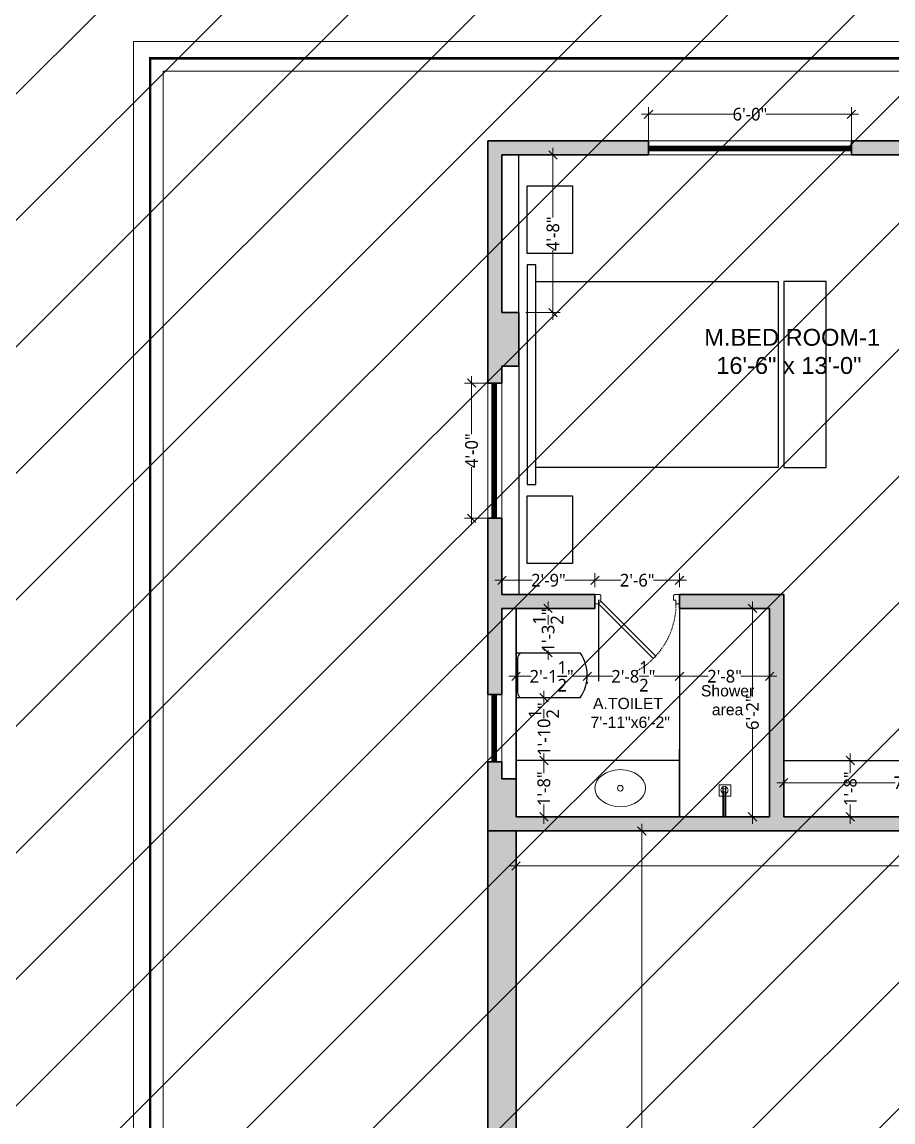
# Model space of a CAD drawing. Header units: inches. Extents: x -179 to 4134, y -2155 to 815.
# Drawn here: x 959.2 to 1268.3, y -1652.9 to -1262.5 of the extents above; entities that cross this region are included whole.
import ezdxf

# ---------------------------------------------------------------- set-up
doc = ezdxf.new("R2010")
doc.units = ezdxf.units.IN
doc.header["$LTSCALE"] = 5
doc.linetypes.add('HIDDEN', pattern=[0.375, 0.25, -0.125])
for name, color, linetype, lineweight in [('DIM', 5, 'Continuous', 9), ('doors', 24, 'Continuous', 9), ('Furniture-New', 217, 'Continuous', 5), ('text', 7, 'Continuous', 5), ('title', 7, 'Continuous', 5), ('wall', 7, 'Continuous', 30), ('wall hatch', 252, 'Continuous', 5), ('window', 162, 'Continuous', 9)]:
    doc.layers.add(name, color=color, linetype=linetype, lineweight=lineweight)
doc.layers.add('FURNITURE', color=8, linetype='Continuous')
doc.styles.add('irfan', font='trebuc.ttf')
doc.styles.add('KARUN', font='arial.ttf')
doc.dimstyles.new('IRFAN', dxfattribs={"dimtxt": 4.5, "dimasz": 3, "dimexe": 2.5, "dimexo": 2.5, "dimgap": 0.09, "dimtad": 0, "dimdec": 1, "dimzin": 3, "dimdsep": 46, "dimlunit": 4, "dimtxsty": 'irfan', "dimblk": 'OBLIQUE', "dimcen": 2, "dimdle": 2.5, "dimclrd": 251, "dimclre": 251, "dimclrt": 7, "dimadec": 0, "dimazin": 0, "dimtm": 1e-09, "dimtfac": 1, "dimtdec": 1, "dimtofl": 0, "dimtmove": 0, "dimatfit": 3, "dimfxl": 2, "dimtolj": 1, "dimtzin": 0, "dimlwd": 0, "dimlwe": -1, "dimarcsym": 0})

# ---------------------------------------------------------------- blocks, each defined once
blk = doc.blocks.new('d2')
at = {"layer": 'doors'}
blk.add_lwpolyline([(-25.9, 26.27), (-2.56, 2.94), (-1.5, 4), (-24.84, 27.34), (-25.9, 26.27)], dxfattribs=at)
blk.add_lwpolyline([(-36, 0), (-34, 0), (-36, 0), (-36, 4), (-34.5, 4), (-34.5, 2.5), (-33.5, 2.5), (-33.5, 0.5), (-33.62, 0.5), (-33.62, 0.38, -0.414214), (-33.88, 0.12), (-34, 0.12), (-34, 0)], format="xyb", dxfattribs=at)
blk.add_lwpolyline([(0, 4), (-1.5, 4), (-1.5, 2.5), (-2.5, 2.5), (-2.5, 0.5), (-2.38, 0.5), (-2.38, 0.38, 0.414214), (-2.12, 0.12), (-2, 0.12), (-2, 0), (0, 0), (-2, 0), (0, 0), (0, 4)], format="xyb", close=True, dxfattribs=at)
at = {"layer": 'doors', "color": 144, "linetype": 'HIDDEN', "ltscale": 0.5}
blk.add_arc((-1.5, 4), 33.03, 120, 182.6026, dxfattribs=at)
blk = doc.blocks.new('door')
at = {"layer": 'doors', "linetype": 'Continuous'}
blk.add_line((0, 0), (0, 0), dxfattribs=at)
at = {"layer": 'doors', "xscale": -1.166666666666717, "yscale": 1.166666666666717, "zscale": 1.166666666666717, "rotation": 270}
blk.add_blockref('d2', (0, 0), dxfattribs=at)
blk = doc.blocks.new('_Oblique')
at = {"color": 0, "linetype": 'ByBlock', "lineweight": -2}
blk.add_line((-0.5, -0.5), (0.5, 0.5), dxfattribs=at)
blk = doc.blocks.new('*D188')
at = {"layer": 'Defpoints', "color": 0, "ltscale": 0.25, "transparency": 16777216}
for p in [(1176.59, -1549.63), (1176.59, -1779.13), (1179.19, -1779.13)]:
    blk.add_point(p, dxfattribs=at)
at = {"layer": 'DIM', "color": 1, "ltscale": 0.25, "transparency": 16777216}
for p, q in [((1179.09, -1549.63), (1181.69, -1549.63)), ((1179.09, -1779.13), (1181.69, -1779.13))]:
    blk.add_line(p, q, dxfattribs=at)
at = {"layer": 'DIM', "color": 251, "lineweight": 0, "ltscale": 0.25, "transparency": 16777216}
for p, q in [((1179.19, -1547.13), (1179.19, -1655.72)), ((1179.19, -1781.63), (1179.19, -1673.04))]:
    blk.add_line(p, q, dxfattribs=at)
at = {"layer": 'DIM', "color": 251, "lineweight": 0, "ltscale": 0.25, "transparency": 16777216, "xscale": 3, "yscale": 3, "zscale": 3}
for p, rotation in [((1179.19, -1549.63), 90), ((1179.19, -1779.13), 270)]:
    blk.add_blockref('_Oblique', p, dxfattribs=dict(at, rotation=rotation))
at = {"layer": 'DIM', "color": 1, "ltscale": 0.25, "transparency": 16777216, "insert": (1179.19, -1664.38), "char_height": 4.5, "attachment_point": 5, "rotation": 90, "style": 'irfan'}
blk.add_mtext('\\A1;19\'-1{\\H1x;\\S1/2;}"', dxfattribs=at)
blk = doc.blocks.new('*D189')
at = {"layer": 'Defpoints', "color": 0, "ltscale": 0.25, "transparency": 16777216}
for p in [(1134.53, -1549.63), (1461.03, -1549.63), (1134.53, -1562.04)]:
    blk.add_point(p, dxfattribs=at)
at = {"layer": 'DIM', "color": 1, "ltscale": 0.25, "transparency": 16777216}
for p, q in [((1134.53, -1552.13), (1134.53, -1564.54)), ((1461.03, -1552.13), (1461.03, -1564.54))]:
    blk.add_line(p, q, dxfattribs=at)
at = {"layer": 'DIM', "color": 251, "lineweight": 0, "ltscale": 0.25, "transparency": 16777216}
for p, q in [((1132.03, -1562.04), (1288.9, -1562.04)), ((1463.53, -1562.04), (1306.65, -1562.04))]:
    blk.add_line(p, q, dxfattribs=at)
at = {"layer": 'DIM', "color": 251, "lineweight": 0, "ltscale": 0.25, "transparency": 16777216, "xscale": 3, "yscale": 3, "zscale": 3, "rotation": 180.0000000000001}
blk.add_blockref('_Oblique', (1134.53, -1562.04), dxfattribs=at)
at = {"layer": 'DIM', "color": 251, "lineweight": 0, "ltscale": 0.25, "transparency": 16777216, "xscale": 3, "yscale": 3, "zscale": 3}
blk.add_blockref('_Oblique', (1461.03, -1562.04), dxfattribs=at)
at = {"layer": 'DIM', "color": 1, "ltscale": 0.25, "transparency": 16777216, "insert": (1297.78, -1562.04), "char_height": 4.5, "attachment_point": 5, "style": 'irfan'}
blk.add_mtext('\\A1;27\'-2{\\H1x;\\S1/2;}"', dxfattribs=at)
blk = doc.blocks.new('*D233')
at = {"layer": 'Defpoints', "color": 0, "ltscale": 0.25, "transparency": 16777216}
for p in [(1162.53, -1460.64), (1162.53, -1465.63), (1192.53, -1465.63)]:
    blk.add_point(p, dxfattribs=at)
at = {"layer": 'DIM', "color": 1, "ltscale": 0.25, "transparency": 16777216}
for p, q in [((1162.53, -1463.13), (1162.53, -1458.14)), ((1192.53, -1463.13), (1192.53, -1458.14))]:
    blk.add_line(p, q, dxfattribs=at)
at = {"layer": 'DIM', "color": 251, "lineweight": 0, "ltscale": 0.25, "transparency": 16777216}
for p, q in [((1160.03, -1460.64), (1171.75, -1460.64)), ((1195.03, -1460.64), (1183.3, -1460.64))]:
    blk.add_line(p, q, dxfattribs=at)
at = {"layer": 'DIM', "color": 251, "lineweight": 0, "ltscale": 0.25, "transparency": 16777216, "xscale": 3, "yscale": 3, "zscale": 3, "rotation": 180}
blk.add_blockref('_Oblique', (1162.53, -1460.64), dxfattribs=at)
at = {"layer": 'DIM', "color": 251, "lineweight": 0, "ltscale": 0.25, "transparency": 16777216, "xscale": 3, "yscale": 3, "zscale": 3}
blk.add_blockref('_Oblique', (1192.53, -1460.64), dxfattribs=at)
at = {"layer": 'DIM', "color": 1, "ltscale": 0.25, "transparency": 16777216, "insert": (1177.53, -1460.64), "char_height": 4.5, "attachment_point": 5, "style": 'irfan'}
blk.add_mtext('\\A1;2\'-6"', dxfattribs=at)
blk = doc.blocks.new('*D234')
at = {"layer": 'Defpoints', "color": 0, "ltscale": 0.25, "transparency": 16777216}
for p in [(1129.53, -1460.64), (1129.53, -1465.63), (1162.53, -1465.63)]:
    blk.add_point(p, dxfattribs=at)
at = {"layer": 'DIM', "color": 1, "ltscale": 0.25, "transparency": 16777216}
for p, q in [((1129.53, -1463.13), (1129.53, -1458.14)), ((1162.53, -1463.13), (1162.53, -1458.14))]:
    blk.add_line(p, q, dxfattribs=at)
at = {"layer": 'DIM', "color": 251, "lineweight": 0, "ltscale": 0.25, "transparency": 16777216}
for p, q in [((1127.03, -1460.64), (1140.25, -1460.64)), ((1165.03, -1460.64), (1151.8, -1460.64))]:
    blk.add_line(p, q, dxfattribs=at)
at = {"layer": 'DIM', "color": 251, "lineweight": 0, "ltscale": 0.25, "transparency": 16777216, "xscale": 3, "yscale": 3, "zscale": 3, "rotation": 180}
blk.add_blockref('_Oblique', (1129.53, -1460.64), dxfattribs=at)
at = {"layer": 'DIM', "color": 251, "lineweight": 0, "ltscale": 0.25, "transparency": 16777216, "xscale": 3, "yscale": 3, "zscale": 3}
blk.add_blockref('_Oblique', (1162.53, -1460.64), dxfattribs=at)
at = {"layer": 'DIM', "color": 1, "ltscale": 0.25, "transparency": 16777216, "insert": (1146.03, -1460.64), "char_height": 4.5, "attachment_point": 5, "style": 'irfan'}
blk.add_mtext('\\A1;2\'-9"', dxfattribs=at)
blk = doc.blocks.new('*D235')
at = {"layer": 'Defpoints', "color": 0, "ltscale": 0.25, "transparency": 16777216}
for p in [(1135.53, -1309.63), (1135.53, -1365.63), (1147.65, -1365.63)]:
    blk.add_point(p, dxfattribs=at)
at = {"layer": 'DIM', "color": 251, "lineweight": 0, "ltscale": 0.25, "transparency": 16777216}
for p, q in [((1147.65, -1307.13), (1147.65, -1331.8)), ((1147.65, -1368.13), (1147.65, -1343.46))]:
    blk.add_line(p, q, dxfattribs=at)
at = {"layer": 'DIM', "color": 1, "ltscale": 0.25, "transparency": 16777216}
for p, q in [((1138.03, -1309.63), (1150.15, -1309.63)), ((1138.03, -1365.63), (1150.15, -1365.63))]:
    blk.add_line(p, q, dxfattribs=at)
at = {"layer": 'DIM', "color": 251, "lineweight": 0, "ltscale": 0.25, "transparency": 16777216, "xscale": 3, "yscale": 3, "zscale": 3}
for p, rotation in [((1147.65, -1309.63), 90), ((1147.65, -1365.63), 270)]:
    blk.add_blockref('_Oblique', p, dxfattribs=dict(at, rotation=rotation))
at = {"layer": 'DIM', "color": 1, "ltscale": 0.25, "transparency": 16777216, "insert": (1147.65, -1337.63), "char_height": 4.5, "attachment_point": 5, "rotation": 90, "style": 'irfan'}
blk.add_mtext('\\A1;4\'-8"', dxfattribs=at)
blk = doc.blocks.new('*D238')
at = {"layer": 'Defpoints', "color": 0, "ltscale": 0.25, "transparency": 16777216}
for p in [(1118.79, -1390.63), (1126.78, -1390.63), (1126.78, -1438.63)]:
    blk.add_point(p, dxfattribs=at)
at = {"layer": 'DIM', "color": 251, "lineweight": 0, "ltscale": 0.25, "transparency": 16777216}
for p, q in [((1118.79, -1388.13), (1118.79, -1408.8)), ((1118.79, -1441.13), (1118.79, -1420.46))]:
    blk.add_line(p, q, dxfattribs=at)
at = {"layer": 'DIM', "color": 1, "ltscale": 0.25, "transparency": 16777216}
for p, q in [((1124.28, -1390.63), (1116.29, -1390.63)), ((1124.28, -1438.63), (1116.29, -1438.63))]:
    blk.add_line(p, q, dxfattribs=at)
at = {"layer": 'DIM', "color": 251, "lineweight": 0, "ltscale": 0.25, "transparency": 16777216, "xscale": 3, "yscale": 3, "zscale": 3}
for p, rotation in [((1118.79, -1390.63), 90), ((1118.79, -1438.63), 270)]:
    blk.add_blockref('_Oblique', p, dxfattribs=dict(at, rotation=rotation))
at = {"layer": 'DIM', "color": 1, "ltscale": 0.25, "transparency": 16777216, "insert": (1118.79, -1414.63), "char_height": 4.5, "attachment_point": 5, "rotation": 90, "style": 'irfan'}
blk.add_mtext('\\A1;4\'-0"', dxfattribs=at)
blk = doc.blocks.new('*D239')
at = {"layer": 'Defpoints', "color": 0, "ltscale": 0.25, "transparency": 16777216}
for p in [(1181.53, -1295.21), (1181.53, -1307.38), (1253.53, -1307.38)]:
    blk.add_point(p, dxfattribs=at)
at = {"layer": 'DIM', "color": 251, "lineweight": 0, "ltscale": 0.25, "transparency": 16777216}
for p, q in [((1179.03, -1295.21), (1211.79, -1295.21)), ((1256.03, -1295.21), (1223.27, -1295.21))]:
    blk.add_line(p, q, dxfattribs=at)
at = {"layer": 'DIM', "color": 1, "ltscale": 0.25, "transparency": 16777216}
for p, q in [((1181.53, -1304.88), (1181.53, -1292.71)), ((1253.53, -1304.88), (1253.53, -1292.71))]:
    blk.add_line(p, q, dxfattribs=at)
at = {"layer": 'DIM', "color": 251, "lineweight": 0, "ltscale": 0.25, "transparency": 16777216, "xscale": 3, "yscale": 3, "zscale": 3, "rotation": 180}
blk.add_blockref('_Oblique', (1181.53, -1295.21), dxfattribs=at)
at = {"layer": 'DIM', "color": 251, "lineweight": 0, "ltscale": 0.25, "transparency": 16777216, "xscale": 3, "yscale": 3, "zscale": 3}
blk.add_blockref('_Oblique', (1253.53, -1295.21), dxfattribs=at)
at = {"layer": 'DIM', "color": 1, "ltscale": 0.25, "transparency": 16777216, "insert": (1217.53, -1295.21), "char_height": 4.5, "attachment_point": 5, "style": 'irfan'}
blk.add_mtext('\\A1;6\'-0"', dxfattribs=at)
blk = doc.blocks.new('*D247')
at = {"color": 251, "lineweight": 0, "ltscale": 0.25, "transparency": 16777216}
for p, q in [((1132.03, -1494.73), (1139.93, -1494.73)), ((1162.33, -1494.73), (1154.43, -1494.73))]:
    blk.add_line(p, q, dxfattribs=at)
at = {"color": 251, "ltscale": 0.25, "transparency": 16777216}
for p, q in [((1134.53, -1496.84), (1134.53, -1497.23)), ((1159.83, -1496.84), (1159.83, -1497.23))]:
    blk.add_line(p, q, dxfattribs=at)
at = {"layer": 'Defpoints', "color": 0, "ltscale": 0.25, "transparency": 16777216}
for p in [(1134.53, -1494.34), (1159.83, -1494.34), (1159.83, -1494.73)]:
    blk.add_point(p, dxfattribs=at)
at = {"color": 251, "lineweight": 0, "ltscale": 0.25, "transparency": 16777216, "xscale": 3, "yscale": 3, "zscale": 3, "rotation": 180}
blk.add_blockref('_Oblique', (1134.53, -1494.73), dxfattribs=at)
at = {"color": 251, "lineweight": 0, "ltscale": 0.25, "transparency": 16777216, "xscale": 3, "yscale": 3, "zscale": 3}
blk.add_blockref('_Oblique', (1159.83, -1494.73), dxfattribs=at)
at = {"color": 7, "ltscale": 0.25, "transparency": 16777216, "insert": (1147.18, -1494.73), "char_height": 4.5, "attachment_point": 5, "style": 'irfan'}
blk.add_mtext('\\A1;2\'-1{\\H1x;\\S1/2;}"', dxfattribs=at)
blk = doc.blocks.new('*D262')
at = {"color": 251, "ltscale": 0.25, "transparency": 16777216}
for p, q in [((1229.53, -1527.13), (1229.53, -1535.03)), ((1323.05, -1527.13), (1323.05, -1535.03))]:
    blk.add_line(p, q, dxfattribs=at)
at = {"color": 251, "lineweight": 0, "ltscale": 0.25, "transparency": 16777216}
for p, q in [((1227.03, -1532.53), (1269.08, -1532.53)), ((1325.55, -1532.53), (1283.5, -1532.53))]:
    blk.add_line(p, q, dxfattribs=at)
at = {"layer": 'Defpoints', "color": 0, "ltscale": 0.25, "transparency": 16777216}
for p in [(1229.53, -1524.63), (1323.05, -1524.63), (1323.05, -1532.53)]:
    blk.add_point(p, dxfattribs=at)
at = {"color": 251, "lineweight": 0, "ltscale": 0.25, "transparency": 16777216, "xscale": 3, "yscale": 3, "zscale": 3, "rotation": 180}
blk.add_blockref('_Oblique', (1229.53, -1532.53), dxfattribs=at)
at = {"color": 251, "lineweight": 0, "ltscale": 0.25, "transparency": 16777216, "xscale": 3, "yscale": 3, "zscale": 3}
blk.add_blockref('_Oblique', (1323.05, -1532.53), dxfattribs=at)
at = {"color": 7, "ltscale": 0.25, "transparency": 16777216, "insert": (1276.29, -1532.53), "char_height": 4.5, "attachment_point": 5, "style": 'irfan'}
blk.add_mtext('\\A1;7\'-9{\\H1x;\\S1/2;}"', dxfattribs=at)
blk = doc.blocks.new('*D280')
at = {"layer": 'Defpoints', "color": 0, "ltscale": 0.25, "transparency": 16777216}
for p in [(1192.53, -1494.73), (1224.53, -1494.14), (1224.53, -1494.73)]:
    blk.add_point(p, dxfattribs=at)
at = {"layer": 'Furniture-New', "color": 251, "lineweight": 0, "ltscale": 0.25, "transparency": 16777216}
for p, q in [((1190.03, -1494.73), (1202.75, -1494.73)), ((1227.03, -1494.73), (1214.3, -1494.73))]:
    blk.add_line(p, q, dxfattribs=at)
at = {"layer": 'Furniture-New', "color": 251, "ltscale": 0.25, "transparency": 16777216}
blk.add_line((1224.53, -1496.64), (1224.53, -1497.23), dxfattribs=at)
at = {"layer": 'Furniture-New', "color": 251, "lineweight": 0, "ltscale": 0.25, "transparency": 16777216, "xscale": 3, "yscale": 3, "zscale": 3, "rotation": 180}
blk.add_blockref('_Oblique', (1192.53, -1494.73), dxfattribs=at)
at = {"layer": 'Furniture-New', "color": 251, "lineweight": 0, "ltscale": 0.25, "transparency": 16777216, "xscale": 3, "yscale": 3, "zscale": 3}
blk.add_blockref('_Oblique', (1224.53, -1494.73), dxfattribs=at)
at = {"layer": 'Furniture-New', "color": 7, "ltscale": 0.25, "transparency": 16777216, "insert": (1208.53, -1494.73), "char_height": 4.5, "attachment_point": 5, "style": 'irfan'}
blk.add_mtext('\\A1;2\'-8"', dxfattribs=at)
blk = doc.blocks.new('*D281')
at = {"layer": 'Defpoints', "color": 0, "ltscale": 0.25, "transparency": 16777216}
for p in [(1220.85, -1470.63), (1218.44, -1544.63), (1220.85, -1544.63)]:
    blk.add_point(p, dxfattribs=at)
at = {"layer": 'Furniture-New', "color": 251, "lineweight": 0, "ltscale": 0.25, "transparency": 16777216}
for p, q in [((1218.44, -1468.13), (1218.44, -1501.89)), ((1218.44, -1547.13), (1218.44, -1513.37))]:
    blk.add_line(p, q, dxfattribs=at)
at = {"layer": 'Furniture-New', "color": 251, "ltscale": 0.25, "transparency": 16777216}
for p, q in [((1218.35, -1470.63), (1215.94, -1470.63)), ((1218.35, -1544.63), (1215.94, -1544.63))]:
    blk.add_line(p, q, dxfattribs=at)
at = {"layer": 'Furniture-New', "color": 251, "lineweight": 0, "ltscale": 0.25, "transparency": 16777216, "xscale": 3, "yscale": 3, "zscale": 3}
for p, rotation in [((1218.44, -1470.63), 90), ((1218.44, -1544.63), 270)]:
    blk.add_blockref('_Oblique', p, dxfattribs=dict(at, rotation=rotation))
at = {"layer": 'Furniture-New', "color": 7, "ltscale": 0.25, "transparency": 16777216, "insert": (1218.44, -1507.63), "char_height": 4.5, "attachment_point": 5, "rotation": 90, "style": 'irfan'}
blk.add_mtext('\\A1;6\'-2"', dxfattribs=at)
blk = doc.blocks.new('*D282')
at = {"layer": 'Defpoints', "color": 0, "ltscale": 0.25, "transparency": 16777216}
for p in [(1144.43, -1524.63), (1144.43, -1544.63), (1144.43, -1544.63)]:
    blk.add_point(p, dxfattribs=at)
at = {"layer": 'Furniture-New', "color": 251, "lineweight": 0, "ltscale": 0.25, "transparency": 16777216}
for p, q in [((1144.43, -1522.13), (1144.43, -1529.06)), ((1144.43, -1547.13), (1144.43, -1540.19))]:
    blk.add_line(p, q, dxfattribs=at)
at = {"layer": 'Furniture-New', "color": 251, "lineweight": 0, "ltscale": 0.25, "transparency": 16777216, "xscale": 3, "yscale": 3, "zscale": 3}
for p, rotation in [((1144.43, -1524.63), 90), ((1144.43, -1544.63), 270)]:
    blk.add_blockref('_Oblique', p, dxfattribs=dict(at, rotation=rotation))
at = {"layer": 'Furniture-New', "color": 7, "ltscale": 0.25, "transparency": 16777216, "insert": (1144.43, -1534.63), "char_height": 4.5, "attachment_point": 5, "rotation": 90, "style": 'irfan'}
blk.add_mtext('\\A1;1\'-8"', dxfattribs=at)
blk = doc.blocks.new('*D283')
at = {"layer": 'Defpoints', "color": 0, "ltscale": 0.25, "transparency": 16777216}
for p in [(1134.53, -1502.34), (1134.53, -1524.63), (1144.43, -1524.63)]:
    blk.add_point(p, dxfattribs=at)
at = {"layer": 'Furniture-New', "color": 251, "ltscale": 0.25, "transparency": 16777216}
for p, q in [((1137.03, -1502.34), (1146.93, -1502.34)), ((1137.03, -1524.63), (1146.93, -1524.63))]:
    blk.add_line(p, q, dxfattribs=at)
at = {"layer": 'Furniture-New', "color": 251, "lineweight": 0, "ltscale": 0.25, "transparency": 16777216}
for p, q in [((1144.43, -1499.84), (1144.43, -1504.82)), ((1144.43, -1527.13), (1144.43, -1522.15))]:
    blk.add_line(p, q, dxfattribs=at)
at = {"layer": 'Furniture-New', "color": 251, "lineweight": 0, "ltscale": 0.25, "transparency": 16777216, "xscale": 3, "yscale": 3, "zscale": 3}
for p, rotation in [((1144.43, -1502.34), 90), ((1144.43, -1524.63), 270)]:
    blk.add_blockref('_Oblique', p, dxfattribs=dict(at, rotation=rotation))
at = {"layer": 'Furniture-New', "color": 7, "ltscale": 0.25, "transparency": 16777216, "insert": (1144.43, -1513.48), "char_height": 4.5, "attachment_point": 5, "rotation": 90, "style": 'irfan'}
blk.add_mtext('\\A1;1\'-10{\\H1x;\\S1/2;}"', dxfattribs=at)
blk = doc.blocks.new('*D284')
at = {"layer": 'Defpoints', "color": 0, "ltscale": 0.25, "transparency": 16777216}
for p in [(1145.91, -1470.63), (1145.91, -1470.63), (1145.91, -1486.34)]:
    blk.add_point(p, dxfattribs=at)
at = {"layer": 'Furniture-New', "color": 251, "lineweight": 0, "ltscale": 0.25, "transparency": 16777216}
for p, q in [((1145.91, -1468.13), (1145.91, -1471.45)), ((1145.91, -1488.84), (1145.91, -1485.52))]:
    blk.add_line(p, q, dxfattribs=at)
at = {"layer": 'Furniture-New', "color": 251, "lineweight": 0, "ltscale": 0.25, "transparency": 16777216, "xscale": 3, "yscale": 3, "zscale": 3}
for p, rotation in [((1145.91, -1470.63), 90), ((1145.91, -1486.34), 270)]:
    blk.add_blockref('_Oblique', p, dxfattribs=dict(at, rotation=rotation))
at = {"layer": 'Furniture-New', "color": 7, "ltscale": 0.25, "transparency": 16777216, "insert": (1145.91, -1478.48), "char_height": 4.5, "attachment_point": 5, "rotation": 90, "style": 'irfan'}
blk.add_mtext('\\A1;1\'-3{\\H1x;\\S1/2;}"', dxfattribs=at)
blk = doc.blocks.new('*D285')
at = {"layer": 'Defpoints', "color": 0, "ltscale": 0.25, "transparency": 16777216}
for p in [(1159.82, -1494.73), (1192.53, -1494.73), (1192.53, -1494.73)]:
    blk.add_point(p, dxfattribs=at)
at = {"layer": 'Furniture-New', "color": 251, "lineweight": 0, "ltscale": 0.25, "transparency": 16777216}
for p, q in [((1157.32, -1494.73), (1168.92, -1494.73)), ((1195.03, -1494.73), (1183.42, -1494.73))]:
    blk.add_line(p, q, dxfattribs=at)
at = {"layer": 'Furniture-New', "color": 251, "lineweight": 0, "ltscale": 0.25, "transparency": 16777216, "xscale": 3, "yscale": 3, "zscale": 3, "rotation": 180}
blk.add_blockref('_Oblique', (1159.82, -1494.73), dxfattribs=at)
at = {"layer": 'Furniture-New', "color": 251, "lineweight": 0, "ltscale": 0.25, "transparency": 16777216, "xscale": 3, "yscale": 3, "zscale": 3}
blk.add_blockref('_Oblique', (1192.53, -1494.73), dxfattribs=at)
at = {"layer": 'Furniture-New', "color": 7, "ltscale": 0.25, "transparency": 16777216, "insert": (1176.17, -1494.73), "char_height": 4.5, "attachment_point": 5, "style": 'irfan'}
blk.add_mtext('\\A1;2\'-8{\\H1x;\\S1/2;}"', dxfattribs=at)
blk = doc.blocks.new('*D287')
at = {"layer": 'Defpoints', "color": 0, "ltscale": 0.25, "transparency": 16777216}
for p in [(1253.14, -1524.63), (1253.14, -1544.63), (1253.14, -1544.63)]:
    blk.add_point(p, dxfattribs=at)
at = {"layer": 'Furniture-New', "color": 251, "lineweight": 0, "ltscale": 0.25, "transparency": 16777216}
for p, q in [((1253.14, -1522.13), (1253.14, -1529.06)), ((1253.14, -1547.13), (1253.14, -1540.19))]:
    blk.add_line(p, q, dxfattribs=at)
at = {"layer": 'Furniture-New', "color": 251, "lineweight": 0, "ltscale": 0.25, "transparency": 16777216, "xscale": 3, "yscale": 3, "zscale": 3}
for p, rotation in [((1253.14, -1524.63), 90), ((1253.14, -1544.63), 270)]:
    blk.add_blockref('_Oblique', p, dxfattribs=dict(at, rotation=rotation))
at = {"layer": 'Furniture-New', "color": 7, "ltscale": 0.25, "transparency": 16777216, "insert": (1253.14, -1534.63), "char_height": 4.5, "attachment_point": 5, "rotation": 90, "style": 'irfan'}
blk.add_mtext('\\A1;1\'-8"', dxfattribs=at)

msp = doc.modelspace()

# ---------------------------------------------------------------- hatches: boundary and pattern name
at = {"lineweight": 15, "ltscale": 0.25, "transparency": 33554687}
h = msp.add_hatch(dxfattribs=at)
h.set_pattern_fill('ANSI31', color=256, scale=10)
h.paths.add_polyline_path([(-179.41, 814.5), (2097.9, 814.5), (2097.9, -2154.98), (-179.41, -2154.98)])
at = {"layer": 'wall hatch', "ltscale": 0.25}
h = msp.add_hatch(color=9, dxfattribs=at)
h.dxf.hatch_style = 1
h.paths.add_polyline_path([(1652.03, -1304.63), (1461.03, -1304.63), (1461.03, -1314.63), (1642.03, -1314.63), (1642.03, -1449.63), (1636.03, -1449.63), (1636.03, -1460.13), (1652.03, -1460.13)])
h.paths.add_polyline_path([(1652.03, -1634.13), (1642.03, -1634.13), (1642.03, -1779.13), (1461.53, -1779.13), (1461.53, -1784.13), (1326.53, -1784.13), (1326.53, -1789.13), (1652.03, -1789.13)])
h.paths.add_polyline_path([(1326.53, -1779.13), (1134.53, -1779.13), (1134.53, -1549.63), (1124.53, -1549.63), (1124.53, -1784.13), (1124.53, -1789.13), (1326.53, -1789.13), (1326.53, -1784.13)])
h = msp.add_hatch(color=256, dxfattribs=at)
h.dxf.hatch_style = 1
h.paths.add_polyline_path([(1135.53, -1365.63), (1129.53, -1365.63), (1129.53, -1309.63), (1181.53, -1309.63), (1181.53, -1304.63), (1124.53, -1304.63), (1124.53, -1390.63), (1129.53, -1390.63), (1129.53, -1384.63), (1135.53, -1384.63)])
h = msp.add_hatch(color=256, dxfattribs=at)
h.dxf.hatch_style = 1
h.paths.add_polyline_path([(1414.03, -1304.63), (1253.53, -1304.63), (1253.53, -1309.63), (1327.53, -1309.63), (1327.53, -1450.13), (1323.03, -1450.13), (1323.03, -1465.13), (1323.03, -1470.13), (1332.53, -1470.13), (1332.53, -1309.63), (1414.03, -1309.63)])
h = msp.add_hatch(color=256, dxfattribs=at)
h.dxf.hatch_style = 1
h.paths.add_polyline_path([(1162.53, -1465.63), (1129.53, -1465.63), (1129.53, -1438.63), (1124.53, -1438.63), (1124.53, -1501.13), (1129.53, -1501.13), (1129.53, -1470.63), (1162.53, -1470.63)])
h = msp.add_hatch(color=256, dxfattribs=at)
h.dxf.hatch_style = 1
h.paths.add_polyline_path([(1331.03, -1544.63), (1279.53, -1544.63), (1297.51, -1544.62), (1279.53, -1544.63), (1274.53, -1544.63), (1229.53, -1544.63), (1229.53, -1465.63), (1192.53, -1465.63), (1192.53, -1470.63), (1224.53, -1470.63), (1224.53, -1544.63), (1134.53, -1544.63), (1134.53, -1531.13), (1129.53, -1531.13), (1129.53, -1525.13), (1124.53, -1525.13), (1124.53, -1549.63), (1331.03, -1549.63)])

# ---------------------------------------------------------------- linework, layer by layer
at = {"color": 25, "ltscale": 0.25}
for p, q in [((1163.77, -1468.96), (1163.77, -1496.46)), ((1229.53, -1544.63), (1229.53, -1524.63)), ((1229.53, -1524.63), (1323.05, -1524.63))]:
    msp.add_line(p, q, dxfattribs=at)
for p, q in [((1134.53, -1486.34), (1134.53, -1502.34)), ((1134.53, -1486.34), (1157.3, -1486.34)), ((1135.1, -1488.34), (1135.1, -1500.44)), ((1157.3, -1502.34), (1134.53, -1502.34))]:
    msp.add_line(p, q)
for centre, radius, start, end in [((1137.41, -1488.34), 2.3, 119.7956, 180), ((1145.91, -1494.34), 13.91, 324.9086, 35.1053), ((1137.41, -1500.44), 2.3, 180, 235.4709)]:
    msp.add_arc(centre, radius, start, end)
at = {"layer": 'FURNITURE'}
for p, q in [((1208.03, -1544.23), (1208.03, -1533.7)), ((1209.03, -1544.23), (1209.03, -1533.7))]:
    msp.add_line(p, q, dxfattribs=at)
at = {"layer": 'FURNITURE', "lineweight": 15}
for p, q in [((1208.26, -1535.58), (1208.26, -1544.63)), ((1208.79, -1535.56), (1208.79, -1544.63))]:
    msp.add_line(p, q, dxfattribs=at)
msp.add_lwpolyline([(1206.61, -1533.2), (1210.7, -1533.2), (1210.7, -1537.29), (1206.61, -1537.29)], close=True, dxfattribs=at)
at = {"layer": 'FURNITURE', "lineweight": 5}
msp.add_circle((1171.53, -1534.45), 1, dxfattribs=at)
at = {"layer": 'FURNITURE', "lineweight": 15}
for radius, start, end in [(1.25, 283.0779, 258.3906), (0.51, 303.5956, 240.5213)]:
    msp.add_arc((1208.51, -1535.14), radius, start, end, dxfattribs=at)
at = {"layer": 'FURNITURE', "lineweight": 5}
msp.add_ellipse((1171.53, -1534.45), major_axis=(-9, 0), ratio=0.731859, dxfattribs=at)
at = {"layer": 'Furniture-New', "lineweight": -2, "ltscale": 0.25}
for points in [[(1138.53, -1320.63), (1154.53, -1320.63), (1154.53, -1344.63), (1138.53, -1344.63), (1138.53, -1320.63)], [(1138.53, -1348.63), (1138.53, -1426.63), (1141.53, -1426.63), (1141.53, -1348.63), (1138.53, -1348.63)], [(1141.53, -1354.63), (1227.53, -1354.63), (1227.53, -1420.63), (1141.53, -1420.63)], [(1229.53, -1420.63), (1244.53, -1420.63), (1244.53, -1354.63), (1229.53, -1354.63), (1229.53, -1420.63)], [(1138.53, -1430.63), (1154.53, -1430.63), (1154.53, -1454.63), (1138.53, -1454.63), (1138.53, -1430.63)]]:
    msp.add_lwpolyline(points, dxfattribs=at)
at = {"layer": 'title'}
for points in [[(1872.78, -1887.37), (1872.78, -1269.38), (998.77, -1269.38), (998.77, -1887.37)], [(1862.26, -1279.9), (1009.28, -1279.9), (1009.28, -1875.48), (1862.26, -1875.48)]]:
    msp.add_lwpolyline(points, close=True, dxfattribs=at)
at = {"layer": 'title', "color": 7, "linetype": 'Continuous', "const_width": 0.902}
msp.add_lwpolyline([(1866.85, -1275.32), (1004.7, -1275.32), (1004.7, -1881.44), (1866.85, -1881.44)], close=True, dxfattribs=at)
at = {"layer": 'wall', "ltscale": 0.25}
for p, q in [((1181.53, -1304.63), (1124.53, -1304.63)), ((1124.53, -1390.63), (1124.53, -1304.63)), ((1181.53, -1304.63), (1181.53, -1309.63)), ((1414.03, -1304.63), (1253.53, -1304.63)), ((1253.53, -1304.63), (1253.53, -1309.63)), ((1181.53, -1309.63), (1129.53, -1309.63)), ((1129.53, -1365.63), (1129.53, -1309.63)), ((1327.53, -1309.63), (1253.53, -1309.63)), ((1135.53, -1365.63), (1129.53, -1365.63)), ((1135.53, -1384.63), (1135.53, -1365.63)), ((1135.53, -1384.63), (1129.53, -1384.63)), ((1129.53, -1390.63), (1129.53, -1384.63)), ((1129.53, -1390.63), (1124.53, -1390.63)), ((1129.53, -1438.63), (1124.53, -1438.63)), ((1124.53, -1501.13), (1124.53, -1438.63)), ((1129.53, -1465.63), (1129.53, -1438.63)), ((1162.53, -1465.63), (1129.53, -1465.63)), ((1162.53, -1470.63), (1162.53, -1465.63)), ((1229.53, -1465.63), (1192.53, -1465.63)), ((1192.53, -1470.63), (1192.53, -1465.63)), ((1229.53, -1544.63), (1229.53, -1465.63)), ((1162.53, -1470.63), (1129.53, -1470.63)), ((1129.53, -1501.13), (1129.53, -1470.63)), ((1134.53, -1531.13), (1134.53, -1470.63)), ((1224.53, -1470.63), (1192.53, -1470.63)), ((1224.53, -1544.63), (1224.53, -1470.63)), ((1129.53, -1501.13), (1124.53, -1501.13)), ((1129.53, -1525.13), (1124.53, -1525.13)), ((1124.53, -1549.63), (1124.53, -1525.13)), ((1129.53, -1531.13), (1129.53, -1525.13)), ((1134.53, -1531.13), (1129.53, -1531.13)), ((1134.53, -1544.63), (1134.53, -1531.13)), ((1224.53, -1544.63), (1134.53, -1544.63)), ((1192.53, -1544.63), (1176.53, -1544.63)), ((1184.56, -1544.63), (1184.02, -1544.63)), ((1208.26, -1544.63), (1208.79, -1544.63)), ((1279.53, -1544.63), (1229.53, -1544.63)), ((1331.03, -1549.63), (1124.53, -1549.63)), ((1124.53, -1784.13), (1124.53, -1549.63)), ((1134.53, -1779.13), (1134.53, -1549.63))]:
    msp.add_line(p, q, dxfattribs=at)
at = {"layer": 'wall', "lineweight": -2, "ltscale": 0.25}
for p, q in [((1135.53, -1365.63), (1135.53, -1309.63)), ((1135.53, -1384.63), (1135.53, -1465.63))]:
    msp.add_line(p, q, dxfattribs=at)
at = {"layer": 'wall', "color": 25, "lineweight": -3, "ltscale": 0.25}
msp.add_line((1192.53, -1470.63), (1192.53, -1544.63), dxfattribs=at)
at = {"layer": 'wall', "color": 25, "lineweight": -2, "ltscale": 0.25}
for p, q in [((1192.53, -1544.63), (1192.53, -1520.63)), ((1192.53, -1524.63), (1134.53, -1524.63))]:
    msp.add_line(p, q, dxfattribs=at)
at = {"layer": 'window', "color": 29, "ltscale": 0.25}
for p, q in [((1253.53, -1304.63), (1181.53, -1304.63)), ((1181.53, -1309.63), (1253.53, -1309.63)), ((1124.53, -1390.63), (1124.53, -1438.63)), ((1129.53, -1438.63), (1129.53, -1390.63)), ((1124.53, -1501.13), (1124.53, -1525.13)), ((1129.53, -1525.13), (1129.53, -1501.13))]:
    msp.add_line(p, q, dxfattribs=at)
at = {"layer": 'window', "color": 5, "ltscale": 0.25, "const_width": 2}
for points in [[(1253.53, -1307.38), (1181.53, -1307.38)], [(1126.78, -1438.63), (1126.78, -1390.63)], [(1126.78, -1525.13), (1126.78, -1501.13)]]:
    msp.add_lwpolyline(points, dxfattribs=at)

# ---------------------------------------------------------------- block references
at = {"layer": 'doors', "linetype": 'ByBlock', "lineweight": 0, "xscale": -0.7142857142856247, "yscale": 0.7142857142856247, "zscale": 0.7142857142856247, "rotation": 89.95942892069796}
msp.add_blockref('door', (1162.53, -1465.63), dxfattribs=at)

# ---------------------------------------------------------------- texts
at = {"layer": 'text', "lineweight": 25, "attachment_point": 9, "style": 'KARUN'}
for s, insert, char_height, width in [('\\A1;\\pxqc,t7,10; M.BED ROOM-1\\P16\'-6" x 13\'-0"', (1263.02, -1387.47), 6, 63.3424), ('\\A1;\\pxqc,t10;A.TOILET\\P 7\'-11"x6\'-2"', (1211.23, -1513.1), 4, 73.8995)]:
    msp.add_mtext(s, dxfattribs=dict(at, insert=insert, char_height=char_height, width=width))
at = {"layer": 'text', "color": 251, "lineweight": 25, "insert": (1223.9, -1508.6), "char_height": 4, "width": 28.5948, "attachment_point": 9, "style": 'KARUN'}
msp.add_mtext('\\A1;\\pxqc,t10;Shower \\Parea', dxfattribs=at)

# ---------------------------------------------------------------- dimensions: what is measured, and where the dimension line sits
at = {"color": 25, "ltscale": 0.25}
dim = msp.add_linear_dim(base=(1159.83, -1494.73), p1=(1134.53, -1494.34), p2=(1159.83, -1494.34), dimstyle='IRFAN', override={"dimpost": '\\X'}, dxfattribs=at)
dim.commit()
dim.dimension.update_dxf_attribs({"geometry": '*D247', "text_midpoint": (1147.18, -1494.73), "dimtype": 160})
dim = msp.add_linear_dim(base=(1323.05, -1532.53), p1=(1229.53, -1524.63), p2=(1323.05, -1524.63), dimstyle='IRFAN', override={"dimpost": '\\X'}, dxfattribs=at)
dim.commit()
dim.dimension.update_dxf_attribs({"geometry": '*D262', "text_midpoint": (1276.29, -1532.53)})
at = {"layer": 'DIM', "ltscale": 0.25}
for p1, p2, distance, override, picture, middle in [((1253.53, -1307.38), (1181.53, -1307.38), -12.17, {"dimpost": '\\X', "dimclre": 1, "dimclrt": 1}, '*D239', (1217.53, -1295.21)), ((1135.53, -1309.63), (1135.53, -1365.63), 12.12, {"dimpost": '\\X', "dimclre": 1, "dimclrt": 1}, '*D235', (1147.65, -1337.63)), ((1126.78, -1438.63), (1126.78, -1390.63), 7.98, {"dimpost": '\\X', "dimclre": 1, "dimclrt": 1, "dimtmove": 1}, '*D238', (1118.79, -1414.63)), ((1461.03, -1549.63), (1134.53, -1549.63), 12.41, {"dimpost": '\\X', "dimclre": 1, "dimclrt": 1}, '*D189', (1297.78, -1562.04)), ((1176.59, -1549.63), (1176.59, -1779.13), 2.6, {"dimpost": '\\X', "dimclre": 1, "dimclrt": 1}, '*D188', (1179.19, -1664.38))]:
    dim = msp.add_aligned_dim(p1=p1, p2=p2, distance=distance, dimstyle='IRFAN', override=override, dxfattribs=at)
    dim.commit()
    dim.dimension.update_dxf_attribs({"geometry": picture, "text_midpoint": middle})
for base, p1, p2, picture, middle in [((1129.53, -1460.64), (1162.53, -1465.63), (1129.53, -1465.63), '*D234', (1146.03, -1460.64)), ((1162.53, -1460.64), (1192.53, -1465.63), (1162.53, -1465.63), '*D233', (1177.53, -1460.64))]:
    dim = msp.add_linear_dim(base=base, p1=p1, p2=p2, angle=180, dimstyle='IRFAN', override={"dimpost": '\\X', "dimclre": 1, "dimclrt": 1, "dimtmove": 1}, dxfattribs=at)
    dim.commit()
    dim.dimension.update_dxf_attribs({"geometry": picture, "text_midpoint": middle})
at = {"layer": 'Furniture-New', "ltscale": 0.25}
for base, p1, p2, picture, middle in [((1145.91, -1470.63), (1145.91, -1486.34), (1145.91, -1470.63), '*D284', (1145.91, -1478.48)), ((1218.44, -1544.63), (1220.85, -1470.63), (1220.85, -1544.63), '*D281', (1218.44, -1507.63)), ((1144.43, -1524.63), (1134.53, -1502.34), (1134.53, -1524.63), '*D283', (1144.43, -1513.48)), ((1144.43, -1544.63), (1144.43, -1524.63), (1144.43, -1544.63), '*D282', (1144.43, -1534.63)), ((1253.14, -1544.63), (1253.14, -1524.63), (1253.14, -1544.63), '*D287', (1253.14, -1534.63))]:
    dim = msp.add_linear_dim(base=base, p1=p1, p2=p2, angle=90, dimstyle='IRFAN', override={"dimpost": '\\X'}, dxfattribs=at)
    dim.commit()
    dim.dimension.update_dxf_attribs({"geometry": picture, "text_midpoint": middle})
for base, p1, p2, picture, middle in [((1192.53, -1494.73), (1159.82, -1494.73), (1192.53, -1494.73), '*D285', (1176.17, -1494.73)), ((1224.53, -1494.73), (1192.53, -1494.73), (1224.53, -1494.14), '*D280', (1208.53, -1494.73))]:
    dim = msp.add_linear_dim(base=base, p1=p1, p2=p2, dimstyle='IRFAN', override={"dimpost": '\\X'}, dxfattribs=at)
    dim.commit()
    dim.dimension.update_dxf_attribs({"geometry": picture, "text_midpoint": middle})

doc.saveas('drawing.dxf')
